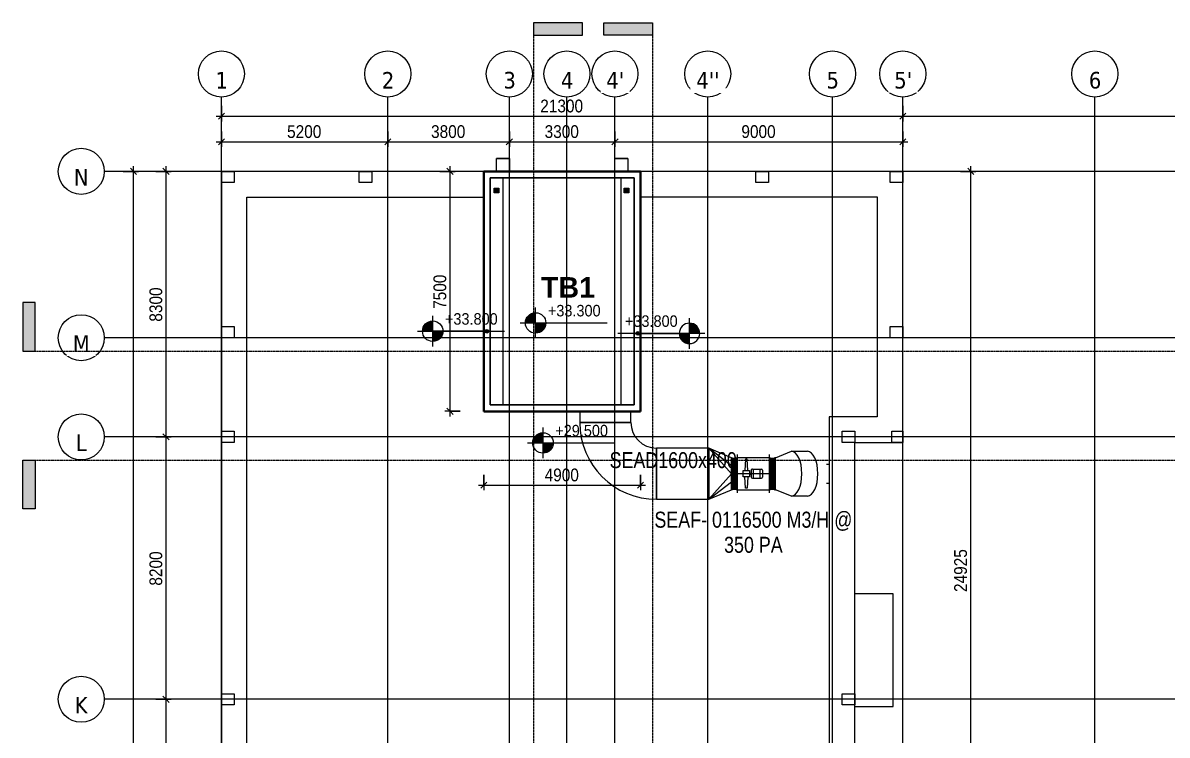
# Model space of a CAD drawing. Header units: millimetres. Extents: x 27447 to 239197, y -15958 to 82878.
# Drawn here: x 27447 to 63212, y 60617 to 82878 of the extents above; entities that cross this region are included whole.
import ezdxf

# ---------------------------------------------------------------- set-up
doc = ezdxf.new("R2010")
doc.units = ezdxf.units.MM
for name, pattern in [('Dash Dot 3_16_', [7.9375, 4.7625, -1.5875, 0, -1.5875]), ('Grid Line', [22.225, 12.7, -3.175, 3.175, -3.175]), ('IMPORT-CENTER _3_', [10.16, 6.35, -1.27, 1.27, -1.27])]:
    doc.linetypes.add(name, pattern=pattern)
for name, color, linetype, lineweight in [('0-1', 7, 'Continuous', 5), ('A-ANNO-DIMS', 211, 'Continuous', 9), ('A-ANNO-DIMS-160', 211, 'Continuous', 9), ('A-DETL-MEDM', 33, 'Continuous', 18), ('A-DETL-WIDE', 214, 'Continuous', 35), ('A-FLOR', 192, 'Continuous', 9), ('A-FLOR-1', 7, 'Continuous', 9), ('A-WALL', 113, 'Continuous', 9), ('G-ANNO-DIMS', 111, 'Continuous', 9), ('G-ANNO-SYMB', 111, 'Continuous', 9), ('G-ANNO-SYMB-1', 111, 'Dash Dot 3_16_', 18), ('G-ANNO-TEXT-1', 7, 'Continuous', 9), ('G-IMPT', 8, 'Continuous', 9), ('G-IMPT-1', 8, 'IMPORT-CENTER _3_', 9), ('G-IMPT-2', 7, 'Continuous', 9), ('M-EQPM', 50, 'Continuous', 9), ('S-COLS-1', 7, 'Continuous', 9), ('S-GRID-1', 1, 'Grid Line', 9), ('S-GRID-IDEN', 1, 'Continuous', 9)]:
    doc.layers.add(name, color=color, linetype=linetype, lineweight=lineweight)
doc.styles.add('Arial', font='arial_0.ttf', dxfattribs={"width": 0.8, "height": 500})
doc.styles.add('Arial_2', font='arial_0.ttf', dxfattribs={"width": 0.9, "height": 360})
doc.styles.add('Arial_B', font='arialbd_0.ttf', dxfattribs={"height": 640})
doc.styles.add('Tahoma_B', font='tahomabd_0.ttf', dxfattribs={"height": 520})
doc.styles.add('UTM Avo', font='UTM Avo.ttf', dxfattribs={"width": 0.9, "height": 400})
doc.dimstyles.new('1_Dim_chi_tiet_2_5', dxfattribs={"dimscale": 304.8, "dimtxt": 399.720379, "dimasz": 0.629921, "dimexe": 0.524934, "dimexo": 0.0625, "dimgap": 0.052493, "dimtad": 1, "dimdec": 0, "dimrnd": 5, "dimzin": 0, "dimdsep": 46, "dimtxsty": 'UTM Avo', "dimblk1": 'OBLIQUE', "dimblk2": 'OBLIQUE', "dimsah": 1, "dimcen": 0.09, "dimdle": 0.524934, "dimazin": 0, "dimtfac": 1, "dimtdec": 4, "dimtix": 1, "dimtmove": 0, "dimatfit": 3, "dimfxl": 1.049869, "dimfxlon": 1, "dimtvp": 1, "dimtolj": 1, "dimtzin": 0, "dimarcsym": 2})

# ---------------------------------------------------------------- blocks, each defined once
blk = doc.blocks.new('NCV_TKTC_KET CAU_rvt-1-TKCS_MB TẦNG MÁI')
at = {"layer": 'A-FLOR-1'}
for p, q in [((41853, 78235), (33651, 78235)), ((33651, 78235), (33651, 37787)), ((41852, 78235), (41852, 70737)), ((54953, 78237), (46752, 78237)), ((54953, 69762), (54953, 78237)), ((34451, 37787), (34451, 77435)), ((34451, 77435), (41853, 77435)), ((46752, 77437), (54153, 77437)), ((54153, 77437), (54153, 70562)), ((54153, 70562), (52653, 70562)), ((52653, 70562), (52653, 54162)), ((53453, 53362), (53453, 69762)), ((53453, 69762), (54953, 69762))]:
    blk.add_line(p, q, dxfattribs=at)
at = {"layer": 'S-COLS-1'}
for p, q in [((42253, 78637), (42653, 78637)), ((42253, 78235), (42253, 78637)), ((42653, 78637), (42653, 78235)), ((45953, 78637), (46353, 78637)), ((45953, 78235), (45953, 78637)), ((46353, 78637), (46353, 78235)), ((33653, 77887), (33653, 78237)), ((33653, 78237), (34053, 78237)), ((34053, 78237), (34053, 77887)), ((37953, 78235), (37953, 78237)), ((37953, 78237), (38353, 78237)), ((37953, 78035), (37953, 78235)), ((37953, 77887), (37953, 78035)), ((38353, 78237), (38353, 78235)), ((38353, 78235), (38353, 78035)), ((38353, 78035), (38353, 77887)), ((50353, 78237), (50753, 78237)), ((50353, 78235), (50353, 78237)), ((50353, 78035), (50353, 78235)), ((50353, 77887), (50353, 78035)), ((50753, 78237), (50753, 78235)), ((50753, 78235), (50753, 78035)), ((50753, 78035), (50753, 77887)), ((54553, 77887), (54553, 78237)), ((54553, 78237), (54953, 78237)), ((54953, 78237), (54953, 77887)), ((34053, 77887), (33653, 77887)), ((38353, 77887), (37953, 77887)), ((50753, 77887), (50353, 77887)), ((54953, 77887), (54553, 77887)), ((33653, 73387), (33851, 73387)), ((33653, 73037), (33653, 73387)), ((33851, 73387), (34053, 73387)), ((34053, 73387), (34053, 73037)), ((54553, 73037), (54553, 73387)), ((54553, 73387), (54751, 73387)), ((54751, 73387), (54951, 73387)), ((54951, 73387), (54953, 73387)), ((54953, 73387), (54953, 73037)), ((33851, 73037), (33653, 73037)), ((34053, 73037), (33851, 73037)), ((54751, 73037), (54553, 73037)), ((54951, 73037), (54751, 73037)), ((54953, 73037), (54951, 73037)), ((33653, 69762), (33653, 70112)), ((33653, 70112), (33851, 70112)), ((33851, 70112), (34053, 70112)), ((34053, 70112), (34053, 69762)), ((53053, 69762), (53053, 70112)), ((53053, 70112), (53453, 70112)), ((53453, 70112), (53453, 69962)), ((54603, 69962), (54603, 70112)), ((54603, 70112), (54751, 70112)), ((54751, 70112), (54951, 70112)), ((54951, 70112), (54953, 70112)), ((54953, 70112), (54953, 69762)), ((33851, 69762), (33653, 69762)), ((34053, 69762), (33851, 69762)), ((53253, 69762), (53053, 69762)), ((53453, 69762), (53253, 69762)), ((53453, 69962), (53453, 69762)), ((54603, 69762), (54603, 69962)), ((54953, 69762), (54603, 69762)), ((33653, 61562), (33653, 61912)), ((33653, 61912), (33851, 61912)), ((33851, 61912), (34053, 61912)), ((34053, 61912), (34053, 61562)), ((53053, 61562), (53053, 61912)), ((53053, 61912), (53453, 61912)), ((53453, 61912), (53453, 61562)), ((33851, 61562), (33653, 61562)), ((34053, 61562), (33851, 61562)), ((53453, 61562), (53053, 61562))]:
    blk.add_line(p, q, dxfattribs=at)
blk = doc.blocks.new('THU NUOC - THU NUOC-1275255-TKCS_MB TẦNG MÁI')
at = {"layer": 'M-EQPM'}
for p, q in [((-66, -71), (-66, 79)), ((-66, 79), (84, 79)), ((59, 54), (-41, 54)), ((-41, 54), (-41, -46)), ((-23, 20), (41, 20)), ((41, 14), (-23, 14)), ((-23, 7), (1, 7)), ((1, 1), (-23, 1)), ((-11, 32), (28, 32)), ((28, 26), (-11, 26)), ((-1, 44), (19, 44)), ((19, 38), (-1, 38)), ((1, 7), (1, 1)), ((17, 1), (17, 7)), ((17, 7), (41, 7)), ((41, 1), (17, 1)), ((59, -46), (59, 54)), ((84, 79), (84, -71)), ((84, -71), (-66, -71)), ((-41, -46), (59, -46)), ((-23, -5), (41, -5)), ((41, -11), (-23, -11)), ((-11, -17), (28, -17)), ((28, -23), (-11, -23)), ((-1, -30), (19, -30)), ((19, -36), (-1, -36))]:
    blk.add_line(p, q, dxfattribs=at)
for centre, radius, start, end in [((9, 4), 45, 0, 180), ((9, 4), 45, 360, 180), ((9, 4), 45, 180, 0), ((9, 4), 45, 180, 360), ((-23, 17), 3, 90, 270), ((-23, 4), 3, 90, 270), ((-11, 29), 3, 90, 270), ((-1, 41), 3, 90, 270), ((19, 41), 3, 270, 90), ((28, 29), 3, 270, 90), ((41, 17), 3, 270, 90), ((41, 4), 3, 270, 90), ((-23, -8), 3, 90, 270), ((-11, -20), 3, 90, 270), ((-1, -33), 3, 90, 270), ((19, -33), 3, 270, 90), ((28, -20), 3, 270, 90), ((41, -8), 3, 270, 90)]:
    blk.add_arc(centre, radius, start, end, dxfattribs=at)
blk = doc.blocks.new('TKTC_XREF_260130_MB TUM MAI - TKTC_XREF_260130_MB TUM MAI_dwg_$H1600x400-4167681-TKCS_MB TẦNG MÁI')
at = {"layer": 'G-IMPT-1'}
blk.add_line((1100, 0), (1120, 0), dxfattribs=at)
blk = doc.blocks.new('TKTC_XREF_260130_MB TUM MAI - TKTC_XREF_260130_MB TUM MAI_dwg_A$Ced4233ca-4167688-TKCS_MB TẦNG MÁI')
blk.add_blockref('TKTC_XREF_260130_MB TUM MAI - TKTC_XREF_260130_MB TUM MAI_dwg_$H1600x400-4167681-TKCS_MB TẦNG MÁI', (-81600, 54753))
blk = doc.blocks.new('TKTC_XREF_260130_MB TUM MAI - TKTC_XREF_260130_MB TUM MAI_dwg-4167669-TKCS_MB TẦNG MÁI')
at = {"layer": 'G-IMPT'}
for p, q in [((-160499, -782933), (-160499, -782531)), ((-149699, -791408), (-148199, -791408))]:
    blk.add_line(p, q, dxfattribs=at)
at = {"layer": 'G-IMPT', "flags": 128}
blk.add_lwpolyline([(-149699, -799658), (-148499, -799658), (-148499, -796134), (-149699, -796134)], dxfattribs=at)
blk.add_blockref('TKTC_XREF_260130_MB TUM MAI - TKTC_XREF_260130_MB TUM MAI_dwg_A$Ced4233ca-4167688-TKCS_MB TẦNG MÁI', (-75899, -843934))
blk = doc.blocks.new('TKTC_XREF_260130_MB TUM MAI - TKTC_XREF_251221_MB TUM MAI-2041484-TKCS_MB TẦNG MÁI')
blk.add_blockref('TKTC_XREF_260130_MB TUM MAI - TKTC_XREF_260130_MB TUM MAI_dwg-4167669-TKCS_MB TẦNG MÁI', (169499, 843934))
blk = doc.blocks.new('TKTC_QUAT HUT KHOI_260130 - TKTC_QUAT HUT KHOI_260130_dwg_A$C93a11253-flat-1-4168556-TKCS_MB TẦNG MÁI')
at = {"layer": 'G-IMPT'}
for p, q in [((-600, 506), (600, 506)), ((500, 637), (-500, 637)), ((500, 612), (-500, 612)), ((500, 587), (-500, 587)), ((500, 562), (-500, 562)), ((-500, 506), (-500, -494)), ((0, -694), (0, 706)), ((500, -494), (500, 506)), ((-142, 37), (-142, -244)), ((-142, 0), (142, 0)), ((105, 75), (-105, 75)), ((-16, 104), (-16, 75)), ((16, 104), (16, 75)), ((142, 37), (142, -244)), ((-142, -206), (142, -206)), ((105, -281), (-105, -281)), ((-600, -494), (600, -494)), ((500, -551), (-500, -551)), ((500, -576), (-500, -576)), ((500, -601), (-500, -601)), ((500, -626), (-500, -626))]:
    blk.add_line(p, q, dxfattribs=at)
at = {"layer": 'G-IMPT', "flags": 128}
for points in [[(-500, 662), (-500, 693), (500, 693), (500, 662)], [(-500, 537), (-500, 506), (500, 506), (500, 537)], [(-100, 328), (100, 328), (100, 128), (-100, 128)], [(-500, -526), (-500, -494), (500, -494), (500, -526)], [(-500, -651), (-500, -682), (500, -682), (500, -651)]]:
    blk.add_lwpolyline(points, close=True, dxfattribs=at)
for points in [[(-100, 178), (-450, 203), (-450, 253), (-100, 278)], [(100, 178), (450, 203), (450, 253), (100, 278)]]:
    blk.add_lwpolyline(points, dxfattribs=at)
at = {"layer": 'G-IMPT'}
for centre, start, end in [((-105, 37), 90, 180), ((105, 37), 360, 90), ((-105, -244), 180, 270), ((105, -244), 270, 0)]:
    blk.add_arc(centre, 37.5, start, end, dxfattribs=at)
blk = doc.blocks.new('TKTC_QUAT HUT KHOI_260130 - TKTC_QUAT HUT KHOI_260130_dwg_M-FLOW-ARROW-4168557-TKCS_MB TẦNG MÁI')
at = {"layer": 'G-IMPT'}
blk.add_line((52561, 68492), (52653, 68492), dxfattribs=at)
blk = doc.blocks.new('TKTC_QUAT HUT KHOI_260130 - TKTC_QUAT HUT KHOI_260130_dwg_M-FLOW-ARROW-4168558-TKCS_MB TẦNG MÁI')
at = {"layer": 'G-IMPT'}
blk.add_line((52561, 69092), (52653, 69092), dxfattribs=at)
blk = doc.blocks.new('TKTC_QUAT HUT KHOI_260130 - TKTC_QUAT HUT KHOI_260130_dwg-4168555-TKCS_MB TẦNG MÁI')
at = {"layer": 'G-IMPT'}
for p, q in [((46352, 78642), (45952, 78642)), ((37952, 78240), (34052, 78240)), ((42252, 78240), (38352, 78240)), ((46752, 78240), (46352, 78240)), ((46452, 70392), (44852, 70392))]:
    blk.add_line(p, q, dxfattribs=at)
at = {"layer": 'G-IMPT', "flags": 128}
for points in [[(45952, 78240), (42653, 78240), (42653, 78642), (42253, 78642)], [(44852, 70740), (44852, 70392), (46452, 70392), (46452, 70740)], [(47252, 67992), (48892, 67992), (48892, 69592), (47252, 69592), (47252, 67992), (47252, 69592)], [(51967, 68092), (51467, 68092), (50967, 68292), (50967, 69292), (51467, 69492), (51967, 69492)], [(53453, 61515), (54652, 61515), (54652, 65039), (53453, 65039)]]:
    blk.add_lwpolyline(points, dxfattribs=at)
blk.add_lwpolyline([(48892, 69592), (48892, 67992), (49592, 68292), (49592, 69292)], close=True, dxfattribs=at)
at = {"layer": 'G-IMPT'}
for radius in [2400, 800]:
    blk.add_arc((47252, 70392), radius, 180, 270, dxfattribs=at)
for centre in [(51467, 68792), (51967, 68792)]:
    blk.add_ellipse(centre, major_axis=(0, 700), ratio=0.467548, start_param=3.141593, end_param=6.283185, dxfattribs=at)
at = {"layer": 'M-EQPM', "flags": 128}
blk.add_lwpolyline([(49592, 69042), (48892, 69592), (49592, 68792), (48892, 67992), (49592, 68542)], dxfattribs=at)
at = {"rotation": 90}
blk.add_blockref('TKTC_QUAT HUT KHOI_260130 - TKTC_QUAT HUT KHOI_260130_dwg_A$C93a11253-flat-1-4168556-TKCS_MB TẦNG MÁI', (50286, 68792), dxfattribs=at)
for name in ['TKTC_QUAT HUT KHOI_260130 - TKTC_QUAT HUT KHOI_260130_dwg_M-FLOW-ARROW-4168558-TKCS_MB TẦNG MÁI', 'TKTC_QUAT HUT KHOI_260130 - TKTC_QUAT HUT KHOI_260130_dwg_M-FLOW-ARROW-4168557-TKCS_MB TẦNG MÁI']:
    blk.add_blockref(name, (0, 0))
at = {"layer": 'G-IMPT-2', "char_height": 500, "attachment_point": 2, "line_spacing_factor": 0.941778, "style": 'Arial'}
for s, insert, width in [('SEAD1600x400', (47772, 69465), 2901.59), ('SEAF- 0116500 M3/H @ 350 PA', (50280, 67604), 6758.14)]:
    blk.add_mtext(s, dxfattribs=dict(at, insert=insert, width=width))
blk = doc.blocks.new('TKTC_QUAT HUT KHOI_260130 - TKTC_QUAT HUT KHOI_260130-2046036-TKCS_MB TẦNG MÁI')
blk.add_blockref('TKTC_QUAT HUT KHOI_260130 - TKTC_QUAT HUT KHOI_260130_dwg-4168555-TKCS_MB TẦNG MÁI', (-33652, -17239))
blk = doc.blocks.new('TKTC_BON NUOC MAI_260130 - TKTC_BON NUOC MAI_260130_dwg-3426650-TKCS_MB TẦNG MÁI')
at = {"layer": 'G-IMPT'}
for p, q in [((-160899, -782933), (-169499, -782933)), ((-148199, -782933), (-156799, -782933))]:
    blk.add_line(p, q, dxfattribs=at)
at = {"layer": 'G-IMPT', "flags": 128}
for points in [[(-157199, -782933), (-160499, -782933), (-160499, -782531), (-160899, -782531), (-160899, -782534)], [(-156799, -782534), (-156799, -782531), (-157199, -782531), (-157199, -782534)], [(-149699, -799658), (-148499, -799658), (-148499, -796134), (-149699, -796134)]]:
    blk.add_lwpolyline(points, dxfattribs=at)
blk = doc.blocks.new('TKTC_BON NUOC MAI_260130 - TKTC_BON NUOC MAI_260130-2047084-TKCS_MB TẦNG MÁI')
blk.add_blockref('TKTC_BON NUOC MAI_260130 - TKTC_BON NUOC MAI_260130_dwg-3426650-TKCS_MB TẦNG MÁI', (169499, 843934))
blk = doc.blocks.new('Grid - M_Grid Head - Circle-353313-TKCS_MB TẦNG MÁI')
at = {"layer": 'S-GRID-IDEN'}
blk.add_circle((0, 0), 4.5, dxfattribs=at)
blk = doc.blocks.new('Spot Elevations - M_Spot Elevation - Target Filled-350595-TKCS_MB TẦNG MÁI')
at = {"layer": 'G-ANNO-DIMS'}
h = blk.add_hatch(color=256, dxfattribs=at)
edge = h.paths.add_edge_path()
edge.add_line((0, 0), (-2, 0))
edge.add_arc((0, 0), 2, 90, 180, ccw=False)
edge.add_line((0, 2), (0, 0))
h = blk.add_hatch(color=256, dxfattribs=at)
edge = h.paths.add_edge_path()
edge.add_line((0, 0), (2, 0))
edge.add_arc((0, 0), 2, 270, 360, ccw=False)
edge.add_line((0, -2), (0, 0))
for p, q in [((0, -3), (0, 3)), ((-3, 0), (14, 0))]:
    blk.add_line(p, q, dxfattribs=at)
blk.add_circle((0, 0), 2, dxfattribs=at)
blk = doc.blocks.new('Section - 3_32_ x 3_8_-4701953-TKCS_MB TẦNG MÁI')
at = {"layer": 'G-ANNO-SYMB'}
blk.add_hatch(color=256, dxfattribs=at).paths.add_polyline_path([(0, 9.525), (0, 0), (-2.38125, 0), (-2.38125, 9.525)])
for p, q in [((0, 9.525), (-2.38125, 9.525)), ((-2.38125, 9.525), (-2.38125, 0)), ((0, 0), (0, 9.525)), ((-2.38125, 0), (0, 0))]:
    blk.add_line(p, q, dxfattribs=at)
blk = doc.blocks.new('DIMBLOCK1-TKCS_MB TẦNG MÁI')
at = {"layer": 'A-ANNO-DIMS-160', "lineweight": 25}
for p, q in [((30903, 78237), (30807, 78333)), ((30903, 78237), (30999, 78141)), ((30903, 17237), (30807, 17333)), ((30903, 17237), (30999, 17141))]:
    blk.add_line(p, q, dxfattribs=at)
at = {"layer": 'A-ANNO-DIMS-160'}
for p, q in [((30903, 17077), (30903, 78397)), ((30583, 78237), (31063, 78237)), ((30903, 78237), (30583, 78237)), ((30583, 17237), (31063, 17237)), ((30903, 17237), (30583, 17237))]:
    blk.add_line(p, q, dxfattribs=at)
at = {"layer": 'A-ANNO-DIMS-160', "color": 0, "insert": (30383, 47052), "char_height": 400, "width": 1643.29, "attachment_point": 1, "rotation": 90, "line_spacing_factor": 1.110334, "style": 'UTM Avo'}
blk.add_mtext('61000', dxfattribs=at)
blk = doc.blocks.new('_Oblique')
at = {"color": 0, "linetype": 'ByBlock', "lineweight": -2}
blk.add_line((-0.5, -0.5), (0.5, 0.5), dxfattribs=at)
blk = doc.blocks.new('DIMBLOCK4-TKCS_MB TẦNG MÁI')
at = {"layer": 'A-ANNO-DIMS-160'}
for p, q in [((31602, 61737), (32082, 61737)), ((31922, 61737), (31602, 61737)), ((31922, 53537), (31922, 61737)), ((31602, 53537), (32082, 53537)), ((31922, 53537), (31602, 53537))]:
    blk.add_line(p, q, dxfattribs=at)
at = {"layer": 'A-ANNO-DIMS-160', "lineweight": 25}
for p, q in [((31922, 61737), (31826, 61833)), ((31922, 61737), (32018, 61641)), ((31922, 53537), (31826, 53633)), ((31922, 53537), (32018, 53441))]:
    blk.add_line(p, q, dxfattribs=at)
at = {"layer": 'A-ANNO-DIMS-160', "color": 0, "insert": (31402, 57089), "char_height": 400, "width": 1314.64, "attachment_point": 1, "rotation": 90, "line_spacing_factor": 1.110334, "style": 'UTM Avo'}
blk.add_mtext('8200', dxfattribs=at)
blk = doc.blocks.new('DIMBLOCK5-TKCS_MB TẦNG MÁI')
at = {"layer": 'A-ANNO-DIMS-160'}
for p, q in [((31602, 69937), (32082, 69937)), ((31922, 69937), (31602, 69937)), ((31922, 61737), (31922, 69937)), ((31602, 61737), (32082, 61737)), ((31922, 61737), (31602, 61737))]:
    blk.add_line(p, q, dxfattribs=at)
at = {"layer": 'A-ANNO-DIMS-160', "lineweight": 25}
for p, q in [((31922, 69937), (31826, 70033)), ((31922, 69937), (32018, 69841)), ((31922, 61737), (31826, 61833)), ((31922, 61737), (32018, 61641))]:
    blk.add_line(p, q, dxfattribs=at)
at = {"layer": 'A-ANNO-DIMS-160', "color": 0, "insert": (31402, 65289), "char_height": 400, "width": 1314.64, "attachment_point": 1, "rotation": 90, "line_spacing_factor": 1.110334, "style": 'UTM Avo'}
blk.add_mtext('8200', dxfattribs=at)
blk = doc.blocks.new('DIMBLOCK6-TKCS_MB TẦNG MÁI')
at = {"layer": 'A-ANNO-DIMS-160', "lineweight": 25}
for p, q in [((31922, 78237), (31826, 78333)), ((31922, 78237), (32018, 78141)), ((31922, 69937), (31826, 70033)), ((31922, 69937), (32018, 69841))]:
    blk.add_line(p, q, dxfattribs=at)
at = {"layer": 'A-ANNO-DIMS-160'}
for p, q in [((31922, 69937), (31922, 78397)), ((31602, 78237), (32082, 78237)), ((31922, 78237), (31602, 78237)), ((31602, 69937), (32082, 69937)), ((31922, 69937), (31602, 69937))]:
    blk.add_line(p, q, dxfattribs=at)
at = {"layer": 'A-ANNO-DIMS-160', "color": 0, "insert": (31402, 73539), "char_height": 400, "width": 1314.64, "attachment_point": 1, "rotation": 90, "line_spacing_factor": 1.110334, "style": 'UTM Avo'}
blk.add_mtext('8300', dxfattribs=at)
blk = doc.blocks.new('DIMBLOCK7-TKCS_MB TẦNG MÁI')
at = {"layer": 'A-ANNO-DIMS-160'}
for p, q in [((33653, 80280), (33653, 79800)), ((33653, 79960), (33653, 80280)), ((54953, 80280), (54953, 79800)), ((54953, 79960), (54953, 80280)), ((33493, 79960), (55113, 79960))]:
    blk.add_line(p, q, dxfattribs=at)
at = {"layer": 'A-ANNO-DIMS-160', "lineweight": 25}
for p, q in [((33653, 79960), (33557, 79864)), ((33653, 79960), (33749, 80056)), ((54953, 79960), (54857, 79864)), ((54953, 79960), (55049, 80056))]:
    blk.add_line(p, q, dxfattribs=at)
at = {"layer": 'A-ANNO-DIMS-160', "color": 0, "insert": (43618, 80480), "char_height": 400, "width": 1643.29, "attachment_point": 1, "line_spacing_factor": 1.110334, "style": 'UTM Avo'}
blk.add_mtext('21300', dxfattribs=at)
blk = doc.blocks.new('DIMBLOCK8-TKCS_MB TẦNG MÁI')
at = {"layer": 'A-ANNO-DIMS-160'}
for p, q in [((33653, 79480), (33653, 79000)), ((33653, 79160), (33653, 79480)), ((38853, 79480), (38853, 79000)), ((38853, 79160), (38853, 79480)), ((33493, 79160), (38853, 79160))]:
    blk.add_line(p, q, dxfattribs=at)
at = {"layer": 'A-ANNO-DIMS-160', "lineweight": 25}
for p, q in [((33653, 79160), (33557, 79064)), ((33653, 79160), (33749, 79256)), ((38853, 79160), (38757, 79064)), ((38853, 79160), (38949, 79256))]:
    blk.add_line(p, q, dxfattribs=at)
at = {"layer": 'A-ANNO-DIMS-160', "color": 0, "insert": (35705, 79680), "char_height": 400, "width": 1314.64, "attachment_point": 1, "line_spacing_factor": 1.110334, "style": 'UTM Avo'}
blk.add_mtext('5200', dxfattribs=at)
blk = doc.blocks.new('DIMBLOCK9-TKCS_MB TẦNG MÁI')
at = {"layer": 'A-ANNO-DIMS-160'}
for p, q in [((38853, 79480), (38853, 79000)), ((38853, 79160), (38853, 79480)), ((42653, 79480), (42653, 79000)), ((42653, 79160), (42653, 79480)), ((38853, 79160), (42653, 79160))]:
    blk.add_line(p, q, dxfattribs=at)
at = {"layer": 'A-ANNO-DIMS-160', "lineweight": 25}
for p, q in [((38853, 79160), (38757, 79064)), ((38853, 79160), (38949, 79256)), ((42653, 79160), (42557, 79064)), ((42653, 79160), (42749, 79256))]:
    blk.add_line(p, q, dxfattribs=at)
at = {"layer": 'A-ANNO-DIMS-160', "color": 0, "insert": (40205, 79680), "char_height": 400, "width": 1314.64, "attachment_point": 1, "line_spacing_factor": 1.110334, "style": 'UTM Avo'}
blk.add_mtext('3800', dxfattribs=at)
blk = doc.blocks.new('DIMBLOCK10-TKCS_MB TẦNG MÁI')
at = {"layer": 'A-ANNO-DIMS-160'}
for p, q in [((42653, 79480), (42653, 79000)), ((42653, 79160), (42653, 79480)), ((45953, 79480), (45953, 79000)), ((45953, 79160), (45953, 79480)), ((42653, 79160), (45953, 79160))]:
    blk.add_line(p, q, dxfattribs=at)
at = {"layer": 'A-ANNO-DIMS-160', "lineweight": 25}
for p, q in [((42653, 79160), (42557, 79064)), ((42653, 79160), (42749, 79256)), ((45953, 79160), (45857, 79064)), ((45953, 79160), (46049, 79256))]:
    blk.add_line(p, q, dxfattribs=at)
at = {"layer": 'A-ANNO-DIMS-160', "color": 0, "insert": (43755, 79680), "char_height": 400, "width": 1314.64, "attachment_point": 1, "line_spacing_factor": 1.110334, "style": 'UTM Avo'}
blk.add_mtext('3300', dxfattribs=at)
blk = doc.blocks.new('DIMBLOCK11-TKCS_MB TẦNG MÁI')
at = {"layer": 'A-ANNO-DIMS-160'}
for p, q in [((45953, 79480), (45953, 79000)), ((45953, 79160), (45953, 79480)), ((54953, 79480), (54953, 79000)), ((54953, 79160), (54953, 79480)), ((45953, 79160), (55113, 79160))]:
    blk.add_line(p, q, dxfattribs=at)
at = {"layer": 'A-ANNO-DIMS-160', "lineweight": 25}
for p, q in [((45953, 79160), (45857, 79064)), ((45953, 79160), (46049, 79256)), ((54953, 79160), (54857, 79064)), ((54953, 79160), (55049, 79256))]:
    blk.add_line(p, q, dxfattribs=at)
at = {"layer": 'A-ANNO-DIMS-160', "color": 0, "insert": (49905, 79680), "char_height": 400, "width": 1314.64, "attachment_point": 1, "line_spacing_factor": 1.110334, "style": 'UTM Avo'}
blk.add_mtext('9000', dxfattribs=at)
blk = doc.blocks.new('DIMBLOCK16-TKCS_MB TẦNG MÁI')
at = {"layer": 'A-ANNO-DIMS-160'}
for p, q in [((54953, 80280), (54953, 79800)), ((54953, 79960), (54953, 80280)), ((105953, 80280), (105953, 79800)), ((105953, 79960), (105953, 80280)), ((54793, 79960), (106113, 79960))]:
    blk.add_line(p, q, dxfattribs=at)
at = {"layer": 'A-ANNO-DIMS-160', "lineweight": 25}
for p, q in [((54953, 79960), (54857, 79864)), ((54953, 79960), (55049, 80056)), ((105953, 79960), (105857, 79864)), ((105953, 79960), (106049, 80056))]:
    blk.add_line(p, q, dxfattribs=at)
at = {"layer": 'A-ANNO-DIMS-160', "color": 0, "insert": (79768, 80480), "char_height": 400, "width": 1643.29, "attachment_point": 1, "line_spacing_factor": 1.110334, "style": 'UTM Avo'}
blk.add_mtext('51000', dxfattribs=at)
blk = doc.blocks.new('DIMBLOCK22-TKCS_MB TẦNG MÁI')
at = {"layer": 'A-ANNO-DIMS-160', "lineweight": 25}
for p, q in [((57075, 78237), (56979, 78333)), ((57075, 78237), (57171, 78141)), ((57075, 53312), (56979, 53408)), ((57075, 53312), (57171, 53216))]:
    blk.add_line(p, q, dxfattribs=at)
at = {"layer": 'A-ANNO-DIMS-160'}
for p, q in [((57075, 53152), (57075, 78397)), ((56755, 78237), (57235, 78237)), ((57075, 78237), (56755, 78237)), ((56755, 53312), (57235, 53312)), ((57075, 53312), (56755, 53312))]:
    blk.add_line(p, q, dxfattribs=at)
at = {"layer": 'A-ANNO-DIMS-160', "color": 0, "insert": (56556, 65090), "char_height": 400, "width": 1643.29, "attachment_point": 1, "rotation": 90, "line_spacing_factor": 1.110334, "style": 'UTM Avo'}
blk.add_mtext('24925', dxfattribs=at)
blk = doc.blocks.new('DIMBLOCK46-TKCS_MB TẦNG MÁI')
at = {"layer": 'A-ANNO-DIMS-160', "lineweight": 25}
for p, q in [((40799, 78237), (40703, 78333)), ((40799, 78237), (40895, 78141)), ((40799, 70737), (40703, 70833)), ((40799, 70737), (40895, 70641))]:
    blk.add_line(p, q, dxfattribs=at)
at = {"layer": 'A-ANNO-DIMS-160'}
for p, q in [((40799, 70577), (40799, 78397)), ((40479, 78237), (40959, 78237)), ((40799, 78237), (40479, 78237)), ((41119, 70737), (40639, 70737)), ((40799, 70737), (41119, 70737))]:
    blk.add_line(p, q, dxfattribs=at)
at = {"layer": 'A-ANNO-DIMS-160', "color": 0, "insert": (40279, 73939), "char_height": 400, "width": 1314.64, "attachment_point": 1, "rotation": 90, "line_spacing_factor": 1.110334, "style": 'UTM Avo'}
blk.add_mtext('7500', dxfattribs=at)
blk = doc.blocks.new('DIMBLOCK47-TKCS_MB TẦNG MÁI')
at = {"layer": 'A-ANNO-DIMS-160'}
for p, q in [((41853, 68749), (41853, 68269)), ((41853, 68429), (41853, 68749)), ((46752, 68749), (46752, 68269)), ((46752, 68429), (46752, 68749)), ((41693, 68429), (46912, 68429))]:
    blk.add_line(p, q, dxfattribs=at)
at = {"layer": 'A-ANNO-DIMS-160', "lineweight": 25}
for p, q in [((41853, 68429), (41757, 68333)), ((41853, 68429), (41949, 68525)), ((46752, 68429), (46656, 68333)), ((46752, 68429), (46848, 68525))]:
    blk.add_line(p, q, dxfattribs=at)
at = {"layer": 'A-ANNO-DIMS-160', "color": 0, "insert": (43755, 68949), "char_height": 400, "width": 1314.64, "attachment_point": 1, "line_spacing_factor": 1.110334, "style": 'UTM Avo'}
blk.add_mtext('4900', dxfattribs=at)

msp = doc.modelspace()

# ---------------------------------------------------------------- hatches: boundary and pattern name
at = {"layer": 'G-ANNO-DIMS'}
h = msp.add_hatch(color=256, dxfattribs=at)
edge = h.paths.add_edge_path()
edge.add_arc((41951.2, 73241), 56, 0, 360)
h = msp.add_hatch(color=256, dxfattribs=at)
edge = h.paths.add_edge_path()
edge.add_arc((46663.5, 73172.4), 56, 0, 360)

# ---------------------------------------------------------------- linework, layer by layer
at = {"layer": 'A-DETL-MEDM'}
for p, q in [((42052.6, 78035.3), (46552.4, 78035.3)), ((42052.6, 70936.9), (42052.6, 78035.3)), ((46552.4, 78035.3), (46552.4, 70936.9)), ((46552.4, 70936.9), (42052.6, 70936.9))]:
    msp.add_line(p, q, dxfattribs=at)
at = {"layer": 'A-DETL-WIDE'}
for p, q in [((41852.6, 78235.3), (41852.6, 70736.9)), ((46752.4, 78235.3), (41852.6, 78235.3)), ((46752.4, 70736.9), (46752.4, 78235.3)), ((41852.6, 70736.9), (46752.4, 70736.9))]:
    msp.add_line(p, q, dxfattribs=at)
at = {"layer": 'A-FLOR'}
for p, q in [((42452.6, 78035.3), (42452.6, 70936.9)), ((46152.4, 70936.9), (46152.4, 78035.3)), ((46752.6, 72461.9), (46752.6, 71511.9))]:
    msp.add_line(p, q, dxfattribs=at)
at = {"layer": 'A-WALL'}
for p, q in [((41852.6, 70736.9), (41852.6, 78235.3)), ((41852.6, 78235.3), (46752.4, 78235.3)), ((42052.6, 78035.3), (42052.6, 70936.9)), ((46552.4, 78035.3), (42052.6, 78035.3)), ((46552.4, 70936.9), (46552.4, 78035.3)), ((46752.4, 78235.3), (46752.4, 70736.9)), ((42052.6, 70936.9), (46552.4, 70936.9)), ((46752.4, 70736.9), (41852.6, 70736.9))]:
    msp.add_line(p, q, dxfattribs=at)
at = {"layer": 'G-ANNO-DIMS'}
for p, q in [((40343, 73241), (40256.4, 73241)), ((41951.2, 73241), (40343, 73241)), ((46663.5, 73172.4), (47241.1, 73172.4)), ((47241.1, 73172.4), (48282.2, 73172.4))]:
    msp.add_line(p, q, dxfattribs=at)
for centre in [(41951.2, 73241), (46663.5, 73172.4)]:
    msp.add_circle(centre, 56, dxfattribs=at)
at = {"layer": 'G-ANNO-SYMB-1'}
for p, q in [((43411.3, 82496.5), (43411.3, 12640)), ((47131.3, 82496.5), (47131.3, 12640))]:
    msp.add_line(p, q, dxfattribs=at)
at = {"layer": 'S-GRID-1'}
for p, q in [((33991.1, 78236.9), (29991.1, 78236.9)), ((128199.4, 78236.9), (33991.1, 78236.9)), ((33652.6, 18752.8), (33652.6, 76561)), ((38852.6, 18752.8), (38852.6, 76561)), ((42652.6, 18752.8), (42652.6, 76561)), ((44452.6, 18752.8), (44452.6, 76561)), ((45952.6, 18752.8), (45952.6, 76561)), ((48852.6, 18752.8), (48852.6, 76561)), ((52752.6, 18752.8), (52752.6, 76561)), ((54952.6, 18752.8), (54952.6, 76561)), ((60952.6, 18752.8), (60952.6, 76561)), ((33991.1, 73036.9), (29991.1, 73036.9)), ((128199.4, 73036.9), (33991.1, 73036.9)), ((33991.1, 69936.9), (29991.1, 69936.9)), ((128199.4, 69936.9), (33991.1, 69936.9)), ((33991.1, 61736.9), (29991.1, 61736.9)), ((128199.4, 61736.9), (33991.1, 61736.9))]:
    msp.add_line(p, q, dxfattribs=at)

# ---------------------------------------------------------------- block references
at = {"layer": '0-1'}
msp.add_blockref('NCV_TKTC_KET CAU_rvt-1-TKCS_MB TẦNG MÁI', (0, 0), dxfattribs=at)
at = {"layer": 'G-ANNO-DIMS', "xscale": 159.9999999999999, "yscale": 159.9999999999999, "zscale": 159.9999999999999}
for p in [(40256.4, 73241), (43473.5, 73499.5), (43704.6, 69749.4)]:
    msp.add_blockref('Spot Elevations - M_Spot Elevation - Target Filled-350595-TKCS_MB TẦNG MÁI', p, dxfattribs=at)
at = {"layer": 'G-ANNO-DIMS', "extrusion": (0, 0, -1), "xscale": 159.9999999999999, "yscale": 159.9999999999999, "zscale": 159.9999999999999}
msp.add_blockref('Spot Elevations - M_Spot Elevation - Target Filled-350595-TKCS_MB TẦNG MÁI', (-48282.2, 73172.4), dxfattribs=at)
at = {"layer": 'G-ANNO-SYMB', "xscale": 159.9999999999999, "yscale": 159.9999999999999, "zscale": 159.9999999999999, "rotation": 269.9999999999996}
msp.add_blockref('Section - 3_32_ x 3_8_-4701953-TKCS_MB TẦNG MÁI', (43411.3, 82496.5), dxfattribs=at)
at = {"layer": 'G-ANNO-SYMB', "extrusion": (0, 0, -1), "xscale": 159.9999999999999, "yscale": 159.9999999999999, "zscale": 159.9999999999999}
for p, rotation in [((-47131.3, 82496.5), 270.0000000000003), ((-27827.8, 69211.5), 180)]:
    msp.add_blockref('Section - 3_32_ x 3_8_-4701953-TKCS_MB TẦNG MÁI', p, dxfattribs=dict(at, rotation=rotation))
at = {"layer": 'G-ANNO-SYMB', "xscale": 159.9999999999999, "yscale": 159.9999999999999, "zscale": 159.9999999999999}
msp.add_blockref('Section - 3_32_ x 3_8_-4701953-TKCS_MB TẦNG MÁI', (27827.8, 72614.1), dxfattribs=at)
at = {"layer": 'M-EQPM'}
for name, p in [('TKTC_BON NUOC MAI_260130 - TKTC_BON NUOC MAI_260130-2047084-TKCS_MB TẦNG MÁI', (33652.6, 17236.9)), ('TKTC_QUAT HUT KHOI_260130 - TKTC_QUAT HUT KHOI_260130-2046036-TKCS_MB TẦNG MÁI', (33652.6, 17235.3)), ('TKTC_XREF_260130_MB TUM MAI - TKTC_XREF_251221_MB TUM MAI-2041484-TKCS_MB TẦNG MÁI', (33652.6, 17233.6)), ('THU NUOC - THU NUOC-1275255-TKCS_MB TẦNG MÁI', (42243.8, 77632.5)), ('THU NUOC - THU NUOC-1275255-TKCS_MB TẦNG MÁI', (46303.8, 77632.5))]:
    msp.add_blockref(name, p, dxfattribs=at)
at = {"layer": 'S-GRID-IDEN', "xscale": 159.9999999999999, "yscale": 159.9999999999999, "zscale": 159.9999999999999}
for p in [(33652.6, 81281), (38852.6, 81281), (42652.6, 81281), (44452.6, 81281), (45952.6, 81281), (48852.6, 81281), (52752.6, 81281), (54952.6, 81281), (60952.6, 81281)]:
    msp.add_blockref('Grid - M_Grid Head - Circle-353313-TKCS_MB TẦNG MÁI', p, dxfattribs=at)
at = {"layer": 'S-GRID-IDEN', "xscale": 159.9999999999999, "yscale": 159.9999999999999, "zscale": 159.9999999999999, "rotation": 89.99999999999982}
for p in [(29271.1, 78236.9), (29271.1, 73036.9), (29271.1, 69936.9), (29271.1, 61736.9)]:
    msp.add_blockref('Grid - M_Grid Head - Circle-353313-TKCS_MB TẦNG MÁI', p, dxfattribs=at)

# ---------------------------------------------------------------- texts
at = {"layer": 'G-ANNO-DIMS', "char_height": 360, "width": 1961.298, "attachment_point": 1, "line_spacing_factor": 0.941778, "style": 'Arial_2'}
for s, insert in [('+33.300', (43856.3, 74063.9)), ('+33.800', (40639.2, 73805.3)), ('+33.800', (46265, 73736.7)), ('+29.500', (44087.4, 70313.7))]:
    msp.add_mtext(s, dxfattribs=dict(at, insert=insert))
at = {"layer": 'G-ANNO-TEXT-1', "insert": (44485.7, 74610.9), "char_height": 640, "width": 1894.4, "attachment_point": 5, "line_spacing_factor": 0.936439, "style": 'Arial_B'}
msp.add_mtext('\\pt2032,4064,6096,8128,10160,12192,14224,16256,18288,20320,22352,24384,26416,28448,30480,32512,34544,36576,38608,40640,42672,44704,46736,48768,50800,52832,54864,56896,58928,60960,62992,65024;TB1', dxfattribs=at)

# ---------------------------------------------------------------- dimensions: what is measured, and where the dimension line sits
at = {"layer": 'A-ANNO-DIMS'}
for base, p1, p2, override, picture, middle in [((54952.6, 79960.4), (33652.6, 80280.4), (54952.6, 80280.4), {"dimpost": '<>', "dimfxl": 21300}, 'DIMBLOCK7-TKCS_MB TẦNG MÁI', (44302.6, 80183.4)), ((105952.6, 79960.4), (54952.6, 80280.4), (105952.6, 80280.4), {"dimpost": '<>', "dimfxl": 51000}, 'DIMBLOCK16-TKCS_MB TẦNG MÁI', (80452.6, 80183.4)), ((38852.6, 79160.4), (33652.6, 79480.4), (38852.6, 79480.4), {"dimpost": '<>', "dimfxl": 5200}, 'DIMBLOCK8-TKCS_MB TẦNG MÁI', (36252.6, 79383.4)), ((42652.6, 79160.4), (38852.6, 79480.4), (42652.6, 79480.4), {"dimpost": '<>', "dimfxl": 3800}, 'DIMBLOCK9-TKCS_MB TẦNG MÁI', (40752.6, 79383.4)), ((45952.6, 79160.4), (42652.6, 79480.4), (45952.6, 79480.4), {"dimpost": '<>', "dimfxl": 3300}, 'DIMBLOCK10-TKCS_MB TẦNG MÁI', (44302.6, 79383.4)), ((54952.6, 79160.4), (45952.6, 79480.4), (54952.6, 79480.4), {"dimpost": '<>', "dimfxl": 9000}, 'DIMBLOCK11-TKCS_MB TẦNG MÁI', (50452.6, 79383.4)), ((46752.4, 68429.4), (41852.6, 68749.4), (46752.4, 68749.4), {"dimpost": '<>', "dimfxl": 4899.857338}, 'DIMBLOCK47-TKCS_MB TẦNG MÁI', (44302.5, 68652.3))]:
    dim = msp.add_linear_dim(base=base, p1=p1, p2=p2, dimstyle='1_Dim_chi_tiet_2_5', override=override, dxfattribs=at)
    dim.commit()
    dim.dimension.update_dxf_attribs({"geometry": picture, "text_midpoint": middle})
for base, p1, p2, override, picture, middle in [((30903, 78236.9), (30583, 17236.9), (30583, 78236.9), {"dimpost": '<>', "dimfxl": 61000}, 'DIMBLOCK1-TKCS_MB TẦNG MÁI', (30680, 47736.9)), ((31921.7, 78236.9), (31601.7, 69936.9), (31601.7, 78236.9), {"dimpost": '<>', "dimfxl": 8300}, 'DIMBLOCK6-TKCS_MB TẦNG MÁI', (31698.8, 74086.9)), ((40798.7, 78236.9), (41118.7, 70736.9), (40478.7, 78236.9), {"dimpost": '<>', "dimfxl": 7527.257137}, 'DIMBLOCK46-TKCS_MB TẦNG MÁI', (40575.8, 74486.9)), ((57075.2, 78236.9), (56755.2, 53311.9), (56755.2, 78236.9), {"dimpost": '<>', "dimfxl": 24925}, 'DIMBLOCK22-TKCS_MB TẦNG MÁI', (56852.2, 65774.4)), ((31921.7, 69936.9), (31601.7, 61736.9), (31601.7, 69936.9), {"dimpost": '<>', "dimfxl": 8200}, 'DIMBLOCK5-TKCS_MB TẦNG MÁI', (31698.8, 65836.9)), ((31921.7, 61736.9), (31601.7, 53536.9), (31601.7, 61736.9), {"dimpost": '<>', "dimfxl": 8200}, 'DIMBLOCK4-TKCS_MB TẦNG MÁI', (31698.8, 57636.9))]:
    dim = msp.add_linear_dim(base=base, p1=p1, p2=p2, angle=90, dimstyle='1_Dim_chi_tiet_2_5', override=override, dxfattribs=at)
    dim.commit()
    dim.dimension.update_dxf_attribs({"geometry": picture, "text_midpoint": middle})

# ---------------------------------------------------------------- next in the draw order: texts
at = {"layer": 'S-GRID-IDEN', "char_height": 520, "attachment_point": 5, "line_spacing_factor": 0.996129, "style": 'Tahoma_B', "bg_fill": 3, "box_fill_scale": 1.25, "bg_fill_color": 256, "bg_fill_true_color": 13158600, "bg_fill_transparency": 0}
for s, insert, width in [('\\pt2031.9988,4063.9976,6096.0016,8128.0004,10159.9992,12191.998,14224.002,16256.0008,18287.9996,20319.9984,22352.0024,24384.0012,26416,28447.9988,30479.9976,32512.0016,34544.0004,36575.9992,38607.998,40640.002,42672.0008,44703.9996,46735.9984,48768.0024,50800.0012,52832,54863.9988,56895.9976,58928.0016,60960.0004,62991.9992,65023.998;1', (33660.1, 81081.3), 465.6), ('\\pt2031.9988,4063.9976,6096.0016,8128.0004,10159.9992,12191.998,14224.002,16256.0008,18287.9996,20319.9984,22352.0024,24384.0012,26416,28447.9988,30479.9976,32512.0016,34544.0004,36575.9992,38607.998,40640.002,42672.0008,44703.9996,46735.9984,48768.0024,50800.0012,52832,54863.9988,56895.9976,58928.0016,60960.0004,62991.9992,65023.998;2', (38860.1, 81081.3), 465.6), ('\\pt2031.9988,4063.9976,6096.0016,8128.0004,10159.9992,12191.998,14224.002,16256.0008,18287.9996,20319.9984,22352.0024,24384.0012,26416,28447.9988,30479.9976,32512.0016,34544.0004,36575.9992,38607.998,40640.002,42672.0008,44703.9996,46735.9984,48768.0024,50800.0012,52832,54863.9988,56895.9976,58928.0016,60960.0004,62991.9992,65023.998;3', (42660.1, 81081.3), 465.6), ('\\pt2031.9988,4063.9976,6096.0016,8128.0004,10159.9992,12191.998,14224.002,16256.0008,18287.9996,20319.9984,22352.0024,24384.0012,26416,28447.9988,30479.9976,32512.0016,34544.0004,36575.9992,38607.998,40640.002,42672.0008,44703.9996,46735.9984,48768.0024,50800.0012,52832,54863.9988,56895.9976,58928.0016,60960.0004,62991.9992,65023.998;4', (44460.1, 81081.3), 465.6), ("\\pt2031.9988,4063.9976,6096.0016,8128.0004,10159.9992,12191.998,14224.002,16256.0008,18287.9996,20319.9984,22352.0024,24384.0012,26416,28447.9988,30479.9976,32512.0016,34544.0004,36575.9992,38607.998,40640.002,42672.0008,44703.9996,46735.9984,48768.0024,50800.0012,52832,54863.9988,56895.9976,58928.0016,60960.0004,62991.9992,65023.998;4'", (45960.1, 81081.3), 656), ("\\pt2031.9988,4063.9976,6096.0016,8128.0004,10159.9992,12191.998,14224.002,16256.0008,18287.9996,20319.9984,22352.0024,24384.0012,26416,28447.9988,30479.9976,32512.0016,34544.0004,36575.9992,38607.998,40640.002,42672.0008,44703.9996,46735.9984,48768.0024,50800.0012,52832,54863.9988,56895.9976,58928.0016,60960.0004,62991.9992,65023.998;4''", (48860.1, 81081.3), 846.4), ('\\pt2031.9988,4063.9976,6096.0016,8128.0004,10159.9992,12191.998,14224.002,16256.0008,18287.9996,20319.9984,22352.0024,24384.0012,26416,28447.9988,30479.9976,32512.0016,34544.0004,36575.9992,38607.998,40640.002,42672.0008,44703.9996,46735.9984,48768.0024,50800.0012,52832,54863.9988,56895.9976,58928.0016,60960.0004,62991.9992,65023.998;5', (52760.1, 81081.3), 465.6), ("\\pt2031.9988,4063.9976,6096.0016,8128.0004,10159.9992,12191.998,14224.002,16256.0008,18287.9996,20319.9984,22352.0024,24384.0012,26416,28447.9988,30479.9976,32512.0016,34544.0004,36575.9992,38607.998,40640.002,42672.0008,44703.9996,46735.9984,48768.0024,50800.0012,52832,54863.9988,56895.9976,58928.0016,60960.0004,62991.9992,65023.998;5'", (54960.1, 81081.3), 656), ('\\pt2031.9988,4063.9976,6096.0016,8128.0004,10159.9992,12191.998,14224.002,16256.0008,18287.9996,20319.9984,22352.0024,24384.0012,26416,28447.9988,30479.9976,32512.0016,34544.0004,36575.9992,38607.998,40640.002,42672.0008,44703.9996,46735.9984,48768.0024,50800.0012,52832,54863.9988,56895.9976,58928.0016,60960.0004,62991.9992,65023.998;6', (60960.1, 81081.3), 465.6), ('\\pt2031.9988,4063.9976,6096.0016,8128.0004,10159.9992,12191.998,14224.002,16256.0008,18287.9996,20319.9984,22352.0024,24384.0012,26416,28447.9988,30479.9976,32512.0016,34544.0004,36575.9992,38607.998,40640.002,42672.0008,44703.9996,46735.9984,48768.0024,50800.0012,52832,54863.9988,56895.9976,58928.0016,60960.0004,62991.9992,65023.998;N', (29269.6, 78053.6), 561.6), ('\\pt2031.9988,4063.9976,6096.0016,8128.0004,10159.9992,12191.998,14224.002,16256.0008,18287.9996,20319.9984,22352.0024,24384.0012,26416,28447.9988,30479.9976,32512.0016,34544.0004,36575.9992,38607.998,40640.002,42672.0008,44703.9996,46735.9984,48768.0024,50800.0012,52832,54863.9988,56895.9976,58928.0016,60960.0004,62991.9992,65023.998;M', (29269.6, 72853.6), 646.4), ('\\pt2031.9988,4063.9976,6096.0016,8128.0004,10159.9992,12191.998,14224.002,16256.0008,18287.9996,20319.9984,22352.0024,24384.0012,26416,28447.9988,30479.9976,32512.0016,34544.0004,36575.9992,38607.998,40640.002,42672.0008,44703.9996,46735.9984,48768.0024,50800.0012,52832,54863.9988,56895.9976,58928.0016,60960.0004,62991.9992,65023.998;L', (29269.6, 69753.6), 412.8), ('\\pt2031.9988,4063.9976,6096.0016,8128.0004,10159.9992,12191.998,14224.002,16256.0008,18287.9996,20319.9984,22352.0024,24384.0012,26416,28447.9988,30479.9976,32512.0016,34544.0004,36575.9992,38607.998,40640.002,42672.0008,44703.9996,46735.9984,48768.0024,50800.0012,52832,54863.9988,56895.9976,58928.0016,60960.0004,62991.9992,65023.998;K', (29269.6, 61553.6), 508.8)]:
    msp.add_mtext(s, dxfattribs=dict(at, insert=insert, width=width))

# ---------------------------------------------------------------- next in the draw order: linework, layer by layer
at = {"layer": 'G-ANNO-SYMB-1'}
for p, q in [((27827.8, 72614.1), (134582.2, 72614.1)), ((27827.8, 69211.5), (134582.2, 69211.5))]:
    msp.add_line(p, q, dxfattribs=at)
at = {"layer": 'S-GRID-1'}
for p, q in [((33652.6, 76561), (33652.6, 80561)), ((38852.6, 76561), (38852.6, 80561)), ((42652.6, 76561), (42652.6, 80561)), ((44452.6, 76561), (44452.6, 80561)), ((45952.6, 76561), (45952.6, 80561)), ((48852.6, 76561), (48852.6, 80561)), ((52752.6, 76561), (52752.6, 80561)), ((54952.6, 76561), (54952.6, 80561)), ((60952.6, 76561), (60952.6, 80561))]:
    msp.add_line(p, q, dxfattribs=at)

doc.saveas('drawing.dxf')
